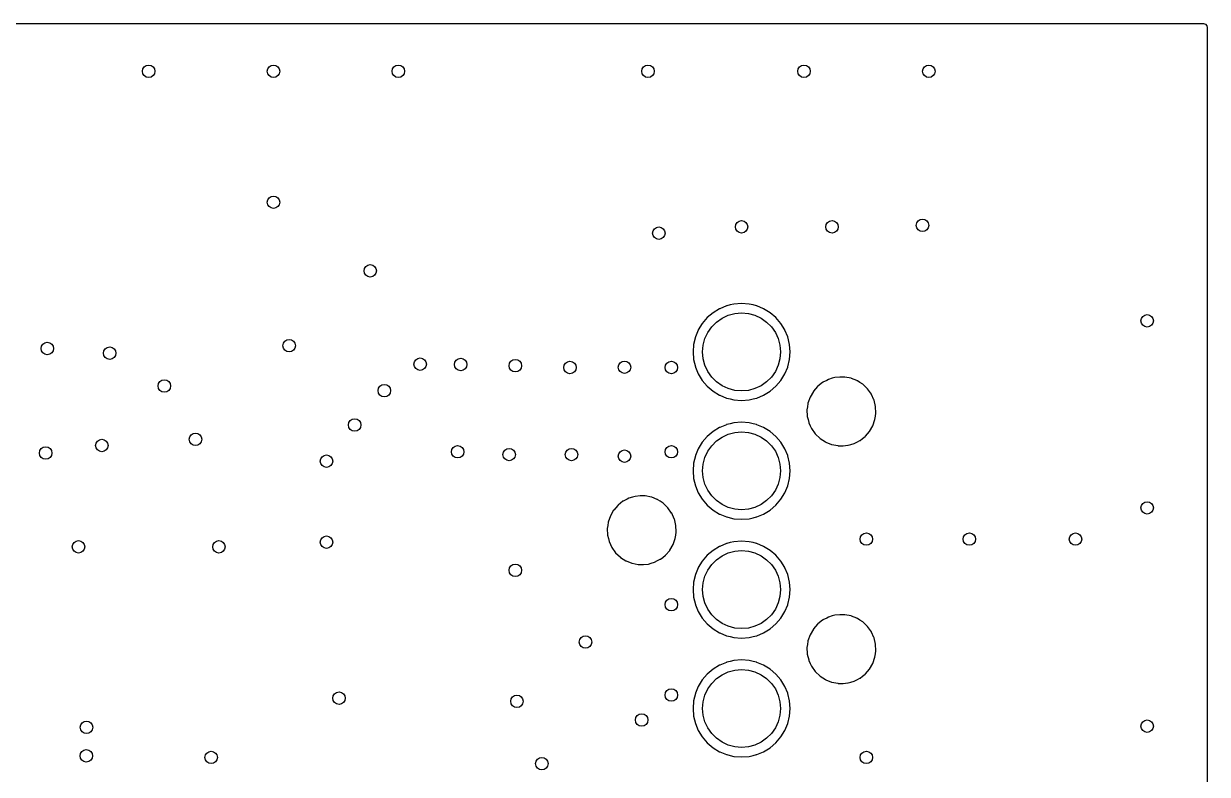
# Model space of a CAD drawing. Extents: x 3.82 to 6.18, y -5.18 to -3.22.
# Drawn here: x 4.685 to 6.178, y -4.169 to -3.222 of the extents above; entities that cross this region are included whole.
import ezdxf

# ---------------------------------------------------------------- set-up
doc = ezdxf.new("R2010")
doc.units = 0
doc.header["$MEASUREMENT"] = 0
doc.layers.add('BLACK', color=7, linetype='CONTINUOUS')

msp = doc.modelspace()

# ---------------------------------------------------------------- linework, layer by layer
at = {"layer": 'BLACK', "linetype": 'CONTINUOUS'}
for p, q in [((3.82677, -3.22181), (6.17323, -3.22181)), ((6.17323, -3.22181), (6.17591, -3.2226)), ((6.17591, -3.2226), (6.17774, -3.22471)), ((6.17774, -3.22471), (6.17819, -3.22677)), ((6.17819, -3.22677), (6.17819, -5.17323)), ((5.56275, -3.58166), (5.55456, -3.58668)), ((5.56293, -3.58159), (5.56275, -3.58166)), ((5.57145, -3.57806), (5.56293, -3.58159)), ((5.56293, -3.58159), (5.56293, -3.58159)), ((5.57163, -3.57799), (5.57145, -3.57806)), ((5.57145, -3.57806), (5.57145, -3.57806)), ((5.57182, -3.57794), (5.57163, -3.57799)), ((5.57609, -3.57691), (5.57182, -3.57794)), ((5.57182, -3.57794), (5.57182, -3.57794)), ((5.58097, -3.57574), (5.57609, -3.57691)), ((5.59055, -3.57499), (5.58097, -3.57574)), ((5.60013, -3.57574), (5.59055, -3.57499)), ((5.60501, -3.57691), (5.60013, -3.57574)), ((5.60928, -3.57794), (5.60501, -3.57691)), ((5.60947, -3.57799), (5.60928, -3.57794)), ((5.60928, -3.57794), (5.60928, -3.57794)), ((5.60965, -3.57806), (5.60947, -3.57799)), ((5.61817, -3.58159), (5.60965, -3.57806)), ((5.60965, -3.57806), (5.60965, -3.57806)), ((5.61835, -3.58166), (5.61817, -3.58159)), ((5.61817, -3.58159), (5.61817, -3.58159)), ((5.62654, -3.58668), (5.61835, -3.58166)), ((5.54725, -3.59292), (5.54101, -3.60023)), ((5.55456, -3.58668), (5.54725, -3.59292)), ((5.55285, -3.60459), (5.55892, -3.59852)), ((5.55892, -3.59852), (5.56594, -3.5936)), ((5.56594, -3.5936), (5.57372, -3.58998)), ((5.57372, -3.58998), (5.58201, -3.58776)), ((5.58201, -3.58776), (5.59055, -3.58701)), ((5.59055, -3.58701), (5.5991, -3.58776)), ((5.5991, -3.58776), (5.60738, -3.58998)), ((5.60738, -3.58998), (5.61516, -3.5936)), ((5.61516, -3.5936), (5.62218, -3.59852)), ((5.62218, -3.59852), (5.62825, -3.60459)), ((5.63385, -3.59292), (5.62654, -3.58668)), ((5.64009, -3.60023), (5.63385, -3.59292)), ((5.53592, -3.6086), (5.53239, -3.61712)), ((5.53599, -3.60842), (5.53592, -3.6086)), ((5.53592, -3.6086), (5.53592, -3.6086)), ((5.54101, -3.60023), (5.53599, -3.60842)), ((5.54431, -3.61939), (5.54793, -3.61161)), ((5.54793, -3.61161), (5.55285, -3.60459)), ((5.62825, -3.60459), (5.63317, -3.61161)), ((5.63317, -3.61161), (5.6368, -3.61939)), ((5.64511, -3.60842), (5.64009, -3.60023)), ((5.64518, -3.6086), (5.64511, -3.60842)), ((5.64871, -3.61712), (5.64518, -3.6086)), ((5.64518, -3.6086), (5.64518, -3.6086)), ((5.53007, -3.62664), (5.52932, -3.63622)), ((5.53232, -3.6173), (5.53007, -3.62664)), ((5.53239, -3.61712), (5.53232, -3.6173)), ((5.53239, -3.61712), (5.53239, -3.61712)), ((5.54134, -3.63622), (5.54209, -3.62767)), ((5.54209, -3.62767), (5.54431, -3.61939)), ((5.6368, -3.61939), (5.63902, -3.62767)), ((5.63902, -3.62767), (5.63976, -3.63622)), ((5.64879, -3.6173), (5.64871, -3.61712)), ((5.64871, -3.61712), (5.64871, -3.61712)), ((5.65103, -3.62664), (5.64879, -3.6173)), ((5.65178, -3.63622), (5.65103, -3.62664)), ((5.52932, -3.63622), (5.53007, -3.6458)), ((5.54209, -3.64477), (5.54134, -3.63622)), ((5.63976, -3.63622), (5.63902, -3.64477)), ((5.65103, -3.6458), (5.65178, -3.63622)), ((5.53007, -3.6458), (5.53232, -3.65514)), ((5.53232, -3.65514), (5.53239, -3.65532)), ((5.53239, -3.65532), (5.53239, -3.65532)), ((5.53239, -3.65532), (5.53592, -3.66384)), ((5.54431, -3.65305), (5.54209, -3.64477)), ((5.54793, -3.66083), (5.54431, -3.65305)), ((5.6368, -3.65305), (5.63317, -3.66083)), ((5.63902, -3.64477), (5.6368, -3.65305)), ((5.64518, -3.66384), (5.64871, -3.65532)), ((5.64871, -3.65532), (5.64879, -3.65514)), ((5.64871, -3.65532), (5.64871, -3.65532)), ((5.64879, -3.65514), (5.65103, -3.6458)), ((5.53592, -3.66384), (5.53599, -3.66402)), ((5.53599, -3.66402), (5.54101, -3.67221)), ((5.54101, -3.67221), (5.54725, -3.67952)), ((5.55285, -3.66785), (5.54793, -3.66083)), ((5.55892, -3.67392), (5.55285, -3.66785)), ((5.62825, -3.66785), (5.62218, -3.67392)), ((5.63317, -3.66083), (5.62825, -3.66785)), ((5.63385, -3.67952), (5.64009, -3.67221)), ((5.64009, -3.67221), (5.64511, -3.66402)), ((5.64511, -3.66402), (5.64518, -3.66384)), ((5.69797, -3.67205), (5.69323, -3.67449)), ((5.70037, -3.67081), (5.69797, -3.67205)), ((5.70503, -3.66944), (5.70037, -3.67081)), ((5.70808, -3.66855), (5.70503, -3.66944)), ((5.70831, -3.66848), (5.70808, -3.66855)), ((5.70808, -3.66855), (5.70808, -3.66855)), ((5.71447, -3.66789), (5.70831, -3.66848)), ((5.72057, -3.66789), (5.71447, -3.66789)), ((5.72078, -3.6679), (5.72057, -3.66789)), ((5.72096, -3.66794), (5.72078, -3.6679)), ((5.72867, -3.66944), (5.72096, -3.66794)), ((5.72096, -3.66794), (5.72096, -3.66794)), ((5.7289, -3.66949), (5.72867, -3.66944)), ((5.72867, -3.66944), (5.72867, -3.66944)), ((5.72912, -3.66958), (5.7289, -3.66949)), ((5.73602, -3.67236), (5.72912, -3.66958)), ((5.72912, -3.66958), (5.72912, -3.66958)), ((5.73657, -3.67258), (5.73602, -3.67236)), ((5.73676, -3.67271), (5.73657, -3.67258)), ((5.73969, -3.67459), (5.73676, -3.67271)), ((5.73676, -3.67271), (5.73676, -3.67271)), ((5.54725, -3.67952), (5.55456, -3.68576)), ((5.55456, -3.68576), (5.56275, -3.69078)), ((5.56594, -3.67884), (5.55892, -3.67392)), ((5.57372, -3.68247), (5.56594, -3.67884)), ((5.58201, -3.68469), (5.57372, -3.68247)), ((5.59055, -3.68543), (5.58201, -3.68469)), ((5.5991, -3.68469), (5.59055, -3.68543)), ((5.60738, -3.68247), (5.5991, -3.68469)), ((5.61516, -3.67884), (5.60738, -3.68247)), ((5.62218, -3.67392), (5.61516, -3.67884)), ((5.61835, -3.69078), (5.62654, -3.68576)), ((5.62654, -3.68576), (5.63385, -3.67952)), ((5.6811, -3.68595), (5.67696, -3.6931)), ((5.68126, -3.68577), (5.6811, -3.68595)), ((5.68637, -3.67988), (5.68126, -3.68577)), ((5.68126, -3.68577), (5.68126, -3.68577)), ((5.68652, -3.6797), (5.68637, -3.67988)), ((5.68637, -3.67988), (5.68637, -3.67988)), ((5.68671, -3.67956), (5.68652, -3.6797)), ((5.69284, -3.67474), (5.68671, -3.67956)), ((5.68671, -3.67956), (5.68671, -3.67956)), ((5.69302, -3.67459), (5.69284, -3.67474)), ((5.69323, -3.67449), (5.69302, -3.67459)), ((5.69323, -3.67449), (5.69323, -3.67449)), ((5.74351, -3.67706), (5.73969, -3.67459)), ((5.74948, -3.68278), (5.74351, -3.67706)), ((5.75427, -3.68952), (5.74948, -3.68278)), ((5.56275, -3.69078), (5.56293, -3.69085)), ((5.56293, -3.69085), (5.56293, -3.69085)), ((5.56293, -3.69085), (5.57145, -3.69438)), ((5.57145, -3.69438), (5.57145, -3.69438)), ((5.57145, -3.69438), (5.57163, -3.69446)), ((5.57163, -3.69446), (5.57182, -3.6945)), ((5.57182, -3.6945), (5.57182, -3.6945)), ((5.57182, -3.6945), (5.57609, -3.69553)), ((5.57609, -3.69553), (5.58097, -3.6967)), ((5.58097, -3.6967), (5.59055, -3.69745)), ((5.59055, -3.69745), (5.60013, -3.6967)), ((5.60013, -3.6967), (5.60501, -3.69553)), ((5.60501, -3.69553), (5.60928, -3.6945)), ((5.60928, -3.6945), (5.60947, -3.69446)), ((5.60928, -3.6945), (5.60928, -3.6945)), ((5.60947, -3.69446), (5.60965, -3.69438)), ((5.60965, -3.69438), (5.61817, -3.69085)), ((5.60965, -3.69438), (5.60965, -3.69438)), ((5.61817, -3.69085), (5.61835, -3.69078)), ((5.61817, -3.69085), (5.61817, -3.69085)), ((5.67422, -3.70115), (5.67361, -3.70532)), ((5.67425, -3.70091), (5.67422, -3.70115)), ((5.67422, -3.70115), (5.67422, -3.70115)), ((5.67696, -3.6931), (5.67425, -3.70091)), ((5.75436, -3.68974), (5.75427, -3.68952)), ((5.75754, -3.69671), (5.75436, -3.68974)), ((5.75769, -3.69705), (5.75754, -3.69671)), ((5.75963, -3.70509), (5.75769, -3.69705)), ((5.67361, -3.70532), (5.67306, -3.70909)), ((5.67306, -3.70909), (5.67345, -3.71735)), ((5.67345, -3.71735), (5.6735, -3.71758)), ((5.6735, -3.71758), (5.6735, -3.71758)), ((5.6735, -3.71758), (5.67445, -3.72153)), ((5.75882, -3.72153), (5.75943, -3.71735)), ((5.75943, -3.71735), (5.75997, -3.71358)), ((5.76001, -3.71335), (5.75963, -3.70509)), ((5.75997, -3.71358), (5.76001, -3.71335)), ((5.75997, -3.71358), (5.75997, -3.71358)), ((5.56275, -3.73166), (5.55456, -3.73668)), ((5.56293, -3.73159), (5.56275, -3.73166)), ((5.57145, -3.72806), (5.56293, -3.73159)), ((5.56293, -3.73159), (5.56293, -3.73159)), ((5.57163, -3.72799), (5.57145, -3.72806)), ((5.57145, -3.72806), (5.57145, -3.72806)), ((5.57182, -3.72794), (5.57163, -3.72799)), ((5.57609, -3.72691), (5.57182, -3.72794)), ((5.57182, -3.72794), (5.57182, -3.72794)), ((5.58097, -3.72574), (5.57609, -3.72691)), ((5.59055, -3.72499), (5.58097, -3.72574)), ((5.60013, -3.72574), (5.59055, -3.72499)), ((5.60501, -3.72691), (5.60013, -3.72574)), ((5.60928, -3.72794), (5.60501, -3.72691)), ((5.60947, -3.72799), (5.60928, -3.72794)), ((5.60928, -3.72794), (5.60928, -3.72794)), ((5.60965, -3.72806), (5.60947, -3.72799)), ((5.61817, -3.73159), (5.60965, -3.72806)), ((5.60965, -3.72806), (5.60965, -3.72806)), ((5.61835, -3.73166), (5.61817, -3.73159)), ((5.61817, -3.73159), (5.61817, -3.73159)), ((5.62654, -3.73668), (5.61835, -3.73166)), ((5.67445, -3.72153), (5.67538, -3.72539)), ((5.67538, -3.72539), (5.67548, -3.72561)), ((5.67548, -3.72561), (5.67548, -3.72561)), ((5.67548, -3.72561), (5.67718, -3.72934)), ((5.67718, -3.72934), (5.6788, -3.73292)), ((5.6788, -3.73292), (5.68359, -3.73966)), ((5.75197, -3.73649), (5.75611, -3.72934)), ((5.75611, -3.72934), (5.75882, -3.72153)), ((5.54725, -3.74292), (5.54101, -3.75023)), ((5.55456, -3.73668), (5.54725, -3.74292)), ((5.55892, -3.74852), (5.56594, -3.7436)), ((5.56594, -3.7436), (5.57372, -3.73998)), ((5.57372, -3.73998), (5.58201, -3.73776)), ((5.58201, -3.73776), (5.59055, -3.73701)), ((5.59055, -3.73701), (5.5991, -3.73776)), ((5.5991, -3.73776), (5.60738, -3.73998)), ((5.60738, -3.73998), (5.61516, -3.7436)), ((5.61516, -3.7436), (5.62218, -3.74852)), ((5.63385, -3.74292), (5.62654, -3.73668)), ((5.64009, -3.75023), (5.63385, -3.74292)), ((5.68359, -3.73966), (5.68956, -3.74538)), ((5.68956, -3.74538), (5.68976, -3.7455)), ((5.68976, -3.7455), (5.69631, -3.74973)), ((5.73665, -3.7496), (5.73984, -3.74795)), ((5.73984, -3.74795), (5.74005, -3.74785)), ((5.73984, -3.74795), (5.73984, -3.74795)), ((5.74005, -3.74785), (5.74303, -3.7455)), ((5.74303, -3.7455), (5.74636, -3.74289)), ((5.74636, -3.74288), (5.74655, -3.74274)), ((5.74636, -3.74289), (5.74636, -3.74288)), ((5.74655, -3.74274), (5.74671, -3.74256)), ((5.74671, -3.74256), (5.75181, -3.73667)), ((5.75181, -3.73667), (5.75197, -3.73649)), ((5.75181, -3.73667), (5.75181, -3.73667)), ((5.53592, -3.7586), (5.53239, -3.76712)), ((5.53599, -3.75842), (5.53592, -3.7586)), ((5.53592, -3.7586), (5.53592, -3.7586)), ((5.54101, -3.75023), (5.53599, -3.75842)), ((5.54431, -3.76939), (5.54793, -3.76161)), ((5.54793, -3.76161), (5.55285, -3.75459)), ((5.55285, -3.75459), (5.55892, -3.74852)), ((5.62218, -3.74852), (5.62825, -3.75459)), ((5.62825, -3.75459), (5.63317, -3.76161)), ((5.63317, -3.76161), (5.6368, -3.76939)), ((5.64511, -3.75842), (5.64009, -3.75023)), ((5.64518, -3.7586), (5.64511, -3.75842)), ((5.64871, -3.76712), (5.64518, -3.7586)), ((5.64518, -3.7586), (5.64518, -3.7586)), ((5.69631, -3.74973), (5.69631, -3.74973)), ((5.69631, -3.74973), (5.69651, -3.74986)), ((5.69651, -3.74986), (5.69672, -3.74995)), ((5.69672, -3.74995), (5.70395, -3.75286)), ((5.70395, -3.75286), (5.70396, -3.75286)), ((5.70396, -3.75286), (5.70417, -3.75295)), ((5.70417, -3.75295), (5.70441, -3.753)), ((5.70441, -3.753), (5.70441, -3.753)), ((5.70441, -3.753), (5.71211, -3.7545)), ((5.71211, -3.7545), (5.71211, -3.7545)), ((5.71211, -3.7545), (5.71229, -3.75454)), ((5.71229, -3.75454), (5.71251, -3.75455)), ((5.71251, -3.75455), (5.7186, -3.75455)), ((5.7186, -3.75455), (5.72477, -3.75396)), ((5.72477, -3.75396), (5.72499, -3.75389)), ((5.72499, -3.75389), (5.7285, -3.75286)), ((5.72499, -3.75389), (5.72499, -3.75389)), ((5.7285, -3.75286), (5.7327, -3.75163)), ((5.7327, -3.75163), (5.73665, -3.7496)), ((5.53007, -3.77664), (5.52932, -3.78622)), ((5.53232, -3.7673), (5.53007, -3.77664)), ((5.53239, -3.76712), (5.53232, -3.7673)), ((5.53239, -3.76712), (5.53239, -3.76712)), ((5.54134, -3.78622), (5.54209, -3.77767)), ((5.54209, -3.77767), (5.54431, -3.76939)), ((5.6368, -3.76939), (5.63902, -3.77767)), ((5.63902, -3.77767), (5.63976, -3.78622)), ((5.64879, -3.7673), (5.64871, -3.76712)), ((5.64871, -3.76712), (5.64871, -3.76712)), ((5.65103, -3.77664), (5.64879, -3.7673)), ((5.65178, -3.78622), (5.65103, -3.77664)), ((5.52932, -3.78622), (5.53007, -3.7958)), ((5.54209, -3.79477), (5.54134, -3.78622)), ((5.63976, -3.78622), (5.63902, -3.79477)), ((5.65103, -3.7958), (5.65178, -3.78622)), ((5.53007, -3.7958), (5.53232, -3.80514)), ((5.53232, -3.80514), (5.53239, -3.80532)), ((5.53239, -3.80532), (5.53239, -3.80532)), ((5.53239, -3.80532), (5.53592, -3.81384)), ((5.54431, -3.80305), (5.54209, -3.79477)), ((5.54793, -3.81083), (5.54431, -3.80305)), ((5.6368, -3.80305), (5.63317, -3.81083)), ((5.63902, -3.79477), (5.6368, -3.80305)), ((5.64518, -3.81384), (5.64871, -3.80532)), ((5.64871, -3.80532), (5.64879, -3.80514)), ((5.64871, -3.80532), (5.64871, -3.80532)), ((5.64879, -3.80514), (5.65103, -3.7958)), ((5.446, -3.82205), (5.44126, -3.82449)), ((5.4484, -3.82081), (5.446, -3.82205)), ((5.45306, -3.81944), (5.4484, -3.82081)), ((5.45611, -3.81855), (5.45306, -3.81944)), ((5.45634, -3.81848), (5.45611, -3.81855)), ((5.45611, -3.81855), (5.45611, -3.81855)), ((5.4625, -3.81789), (5.45634, -3.81848)), ((5.4686, -3.81789), (5.4625, -3.81789)), ((5.46881, -3.8179), (5.4686, -3.81789)), ((5.46899, -3.81794), (5.46881, -3.8179)), ((5.4767, -3.81944), (5.46899, -3.81794)), ((5.46899, -3.81794), (5.46899, -3.81794)), ((5.47693, -3.81949), (5.4767, -3.81944)), ((5.4767, -3.81944), (5.4767, -3.81944)), ((5.47715, -3.81958), (5.47693, -3.81949)), ((5.48405, -3.82236), (5.47715, -3.81958)), ((5.47715, -3.81958), (5.47715, -3.81958)), ((5.4846, -3.82258), (5.48405, -3.82236)), ((5.48479, -3.82271), (5.4846, -3.82258)), ((5.48772, -3.82459), (5.48479, -3.82271)), ((5.48479, -3.82271), (5.48479, -3.82271)), ((5.53592, -3.81384), (5.53599, -3.81402)), ((5.53599, -3.81402), (5.54101, -3.82221)), ((5.54101, -3.82221), (5.54725, -3.82952)), ((5.55285, -3.81785), (5.54793, -3.81083)), ((5.55892, -3.82392), (5.55285, -3.81785)), ((5.62825, -3.81785), (5.62218, -3.82392)), ((5.63317, -3.81083), (5.62825, -3.81785)), ((5.63385, -3.82952), (5.64009, -3.82221)), ((5.64009, -3.82221), (5.64511, -3.81402)), ((5.64511, -3.81402), (5.64518, -3.81384)), ((5.42913, -3.83595), (5.42499, -3.8431)), ((5.42929, -3.83577), (5.42913, -3.83595)), ((5.4344, -3.82988), (5.42929, -3.83577)), ((5.42929, -3.83577), (5.42929, -3.83577)), ((5.43455, -3.8297), (5.4344, -3.82988)), ((5.4344, -3.82988), (5.4344, -3.82988)), ((5.43474, -3.82956), (5.43455, -3.8297)), ((5.44087, -3.82474), (5.43474, -3.82956)), ((5.43474, -3.82956), (5.43474, -3.82956)), ((5.44105, -3.82459), (5.44087, -3.82474)), ((5.44126, -3.82449), (5.44105, -3.82459)), ((5.44126, -3.82449), (5.44126, -3.82449)), ((5.49154, -3.82706), (5.48772, -3.82459)), ((5.49751, -3.83278), (5.49154, -3.82706)), ((5.5023, -3.83952), (5.49751, -3.83278)), ((5.54725, -3.82952), (5.55456, -3.83576)), ((5.55456, -3.83576), (5.56275, -3.84078)), ((5.56594, -3.82884), (5.55892, -3.82392)), ((5.57372, -3.83247), (5.56594, -3.82884)), ((5.58201, -3.83469), (5.57372, -3.83247)), ((5.59055, -3.83543), (5.58201, -3.83469)), ((5.5991, -3.83469), (5.59055, -3.83543)), ((5.60738, -3.83247), (5.5991, -3.83469)), ((5.61516, -3.82884), (5.60738, -3.83247)), ((5.62218, -3.82392), (5.61516, -3.82884)), ((5.61835, -3.84078), (5.62654, -3.83576)), ((5.62654, -3.83576), (5.63385, -3.82952)), ((5.42225, -3.85115), (5.42164, -3.85532)), ((5.42228, -3.85091), (5.42225, -3.85115)), ((5.42225, -3.85115), (5.42225, -3.85115)), ((5.42499, -3.8431), (5.42228, -3.85091)), ((5.5024, -3.83974), (5.5023, -3.83952)), ((5.50557, -3.84671), (5.5024, -3.83974)), ((5.50572, -3.84705), (5.50557, -3.84671)), ((5.50766, -3.85509), (5.50572, -3.84705)), ((5.56275, -3.84078), (5.56293, -3.84085)), ((5.56293, -3.84085), (5.56293, -3.84085)), ((5.56293, -3.84085), (5.57145, -3.84438)), ((5.57145, -3.84438), (5.57145, -3.84438)), ((5.57145, -3.84438), (5.57163, -3.84446)), ((5.57163, -3.84446), (5.57182, -3.8445)), ((5.57182, -3.8445), (5.57182, -3.8445)), ((5.57182, -3.8445), (5.57609, -3.84553)), ((5.57609, -3.84553), (5.58097, -3.8467)), ((5.58097, -3.8467), (5.59055, -3.84745)), ((5.59055, -3.84745), (5.60013, -3.8467)), ((5.60013, -3.8467), (5.60501, -3.84553)), ((5.60501, -3.84553), (5.60928, -3.8445)), ((5.60928, -3.8445), (5.60947, -3.84446)), ((5.60928, -3.8445), (5.60928, -3.8445)), ((5.60947, -3.84446), (5.60965, -3.84438)), ((5.60965, -3.84438), (5.61817, -3.84085)), ((5.60965, -3.84438), (5.60965, -3.84438)), ((5.61817, -3.84085), (5.61835, -3.84078)), ((5.61817, -3.84085), (5.61817, -3.84085)), ((5.42164, -3.85532), (5.4211, -3.85909)), ((5.4211, -3.85909), (5.42148, -3.86735)), ((5.42148, -3.86735), (5.42153, -3.86758)), ((5.42153, -3.86758), (5.42153, -3.86758)), ((5.42153, -3.86758), (5.42248, -3.87153)), ((5.50685, -3.87153), (5.50746, -3.86735)), ((5.50746, -3.86735), (5.508, -3.86358)), ((5.50804, -3.86335), (5.50766, -3.85509)), ((5.508, -3.86358), (5.50804, -3.86335)), ((5.508, -3.86358), (5.508, -3.86358)), ((5.42248, -3.87153), (5.42341, -3.87539)), ((5.42341, -3.87539), (5.42351, -3.87561)), ((5.42351, -3.87561), (5.42351, -3.87561)), ((5.42351, -3.87561), (5.42521, -3.87934)), ((5.42521, -3.87934), (5.42684, -3.88292)), ((5.5, -3.88649), (5.50414, -3.87934)), ((5.50414, -3.87934), (5.50685, -3.87153)), ((5.56275, -3.88166), (5.55456, -3.88668)), ((5.56293, -3.88159), (5.56275, -3.88166)), ((5.57145, -3.87806), (5.56293, -3.88159)), ((5.56293, -3.88159), (5.56293, -3.88159)), ((5.57163, -3.87799), (5.57145, -3.87806)), ((5.57145, -3.87806), (5.57145, -3.87806)), ((5.57182, -3.87794), (5.57163, -3.87799)), ((5.57609, -3.87691), (5.57182, -3.87794)), ((5.57182, -3.87794), (5.57182, -3.87794)), ((5.58097, -3.87574), (5.57609, -3.87691)), ((5.59055, -3.87499), (5.58097, -3.87574)), ((5.60013, -3.87574), (5.59055, -3.87499)), ((5.60501, -3.87691), (5.60013, -3.87574)), ((5.60928, -3.87794), (5.60501, -3.87691)), ((5.60947, -3.87799), (5.60928, -3.87794)), ((5.60928, -3.87794), (5.60928, -3.87794)), ((5.60965, -3.87806), (5.60947, -3.87799)), ((5.61817, -3.88159), (5.60965, -3.87806)), ((5.60965, -3.87806), (5.60965, -3.87806)), ((5.61835, -3.88166), (5.61817, -3.88159)), ((5.61817, -3.88159), (5.61817, -3.88159)), ((5.62654, -3.88668), (5.61835, -3.88166)), ((5.42684, -3.88292), (5.43162, -3.88966)), ((5.43162, -3.88966), (5.43759, -3.89538)), ((5.43759, -3.89538), (5.43779, -3.8955)), ((5.43779, -3.8955), (5.44434, -3.89973)), ((5.48808, -3.89785), (5.49106, -3.8955)), ((5.49106, -3.8955), (5.4944, -3.89289)), ((5.4944, -3.89288), (5.49458, -3.89274)), ((5.4944, -3.89289), (5.4944, -3.89288)), ((5.49458, -3.89274), (5.49474, -3.89256)), ((5.49474, -3.89256), (5.49985, -3.88667)), ((5.49985, -3.88667), (5.5, -3.88649)), ((5.49985, -3.88667), (5.49985, -3.88667)), ((5.54725, -3.89292), (5.54101, -3.90023)), ((5.55456, -3.88668), (5.54725, -3.89292)), ((5.55892, -3.89852), (5.56594, -3.8936)), ((5.56594, -3.8936), (5.57372, -3.88998)), ((5.57372, -3.88998), (5.58201, -3.88776)), ((5.58201, -3.88776), (5.59055, -3.88701)), ((5.59055, -3.88701), (5.5991, -3.88776)), ((5.5991, -3.88776), (5.60738, -3.88998)), ((5.60738, -3.88998), (5.61516, -3.8936)), ((5.61516, -3.8936), (5.62218, -3.89852)), ((5.63385, -3.89292), (5.62654, -3.88668)), ((5.64009, -3.90023), (5.63385, -3.89292)), ((5.44434, -3.89973), (5.44434, -3.89973)), ((5.44434, -3.89973), (5.44454, -3.89986)), ((5.44454, -3.89986), (5.44476, -3.89995)), ((5.44476, -3.89995), (5.45199, -3.90286)), ((5.45199, -3.90286), (5.45199, -3.90286)), ((5.45199, -3.90286), (5.45221, -3.90295)), ((5.45221, -3.90295), (5.45244, -3.903)), ((5.45244, -3.903), (5.45244, -3.903)), ((5.45244, -3.903), (5.46014, -3.9045)), ((5.46014, -3.9045), (5.46014, -3.9045)), ((5.46014, -3.9045), (5.46032, -3.90454)), ((5.46032, -3.90454), (5.46054, -3.90455)), ((5.46054, -3.90455), (5.46663, -3.90455)), ((5.46663, -3.90455), (5.4728, -3.90396)), ((5.4728, -3.90396), (5.47302, -3.90389)), ((5.47302, -3.90389), (5.47653, -3.90286)), ((5.47302, -3.90389), (5.47302, -3.90389)), ((5.47653, -3.90286), (5.48073, -3.90163)), ((5.48073, -3.90163), (5.48468, -3.8996)), ((5.48468, -3.8996), (5.48787, -3.89795)), ((5.48787, -3.89795), (5.48808, -3.89785)), ((5.48787, -3.89795), (5.48787, -3.89795)), ((5.53592, -3.9086), (5.53239, -3.91712)), ((5.53599, -3.90842), (5.53592, -3.9086)), ((5.53592, -3.9086), (5.53592, -3.9086)), ((5.54101, -3.90023), (5.53599, -3.90842)), ((5.54431, -3.91939), (5.54793, -3.91161)), ((5.54793, -3.91161), (5.55285, -3.90459)), ((5.55285, -3.90459), (5.55892, -3.89852)), ((5.62218, -3.89852), (5.62825, -3.90459)), ((5.62825, -3.90459), (5.63317, -3.91161)), ((5.63317, -3.91161), (5.6368, -3.91939)), ((5.64511, -3.90842), (5.64009, -3.90023)), ((5.64518, -3.9086), (5.64511, -3.90842)), ((5.64871, -3.91712), (5.64518, -3.9086)), ((5.64518, -3.9086), (5.64518, -3.9086)), ((5.53007, -3.92664), (5.52932, -3.93622)), ((5.53232, -3.9173), (5.53007, -3.92664)), ((5.53239, -3.91712), (5.53232, -3.9173)), ((5.53239, -3.91712), (5.53239, -3.91712)), ((5.54134, -3.93622), (5.54209, -3.92767)), ((5.54209, -3.92767), (5.54431, -3.91939)), ((5.6368, -3.91939), (5.63902, -3.92767)), ((5.63902, -3.92767), (5.63976, -3.93622)), ((5.64879, -3.9173), (5.64871, -3.91712)), ((5.64871, -3.91712), (5.64871, -3.91712)), ((5.65103, -3.92664), (5.64879, -3.9173)), ((5.65178, -3.93622), (5.65103, -3.92664)), ((5.52932, -3.93622), (5.53007, -3.9458)), ((5.54209, -3.94477), (5.54134, -3.93622)), ((5.63976, -3.93622), (5.63902, -3.94477)), ((5.65103, -3.9458), (5.65178, -3.93622)), ((5.53007, -3.9458), (5.53232, -3.95514)), ((5.53232, -3.95514), (5.53239, -3.95532)), ((5.53239, -3.95532), (5.53239, -3.95532)), ((5.53239, -3.95532), (5.53592, -3.96384)), ((5.54431, -3.95305), (5.54209, -3.94477)), ((5.54793, -3.96083), (5.54431, -3.95305)), ((5.6368, -3.95305), (5.63317, -3.96083)), ((5.63902, -3.94477), (5.6368, -3.95305)), ((5.64518, -3.96384), (5.64871, -3.95532)), ((5.64871, -3.95532), (5.64879, -3.95514)), ((5.64871, -3.95532), (5.64871, -3.95532)), ((5.64879, -3.95514), (5.65103, -3.9458)), ((5.53592, -3.96384), (5.53599, -3.96402)), ((5.53599, -3.96402), (5.54101, -3.97221)), ((5.54101, -3.97221), (5.54725, -3.97952)), ((5.55285, -3.96785), (5.54793, -3.96083)), ((5.55892, -3.97392), (5.55285, -3.96785)), ((5.62825, -3.96785), (5.62218, -3.97392)), ((5.63317, -3.96083), (5.62825, -3.96785)), ((5.63385, -3.97952), (5.64009, -3.97221)), ((5.64009, -3.97221), (5.64511, -3.96402)), ((5.64511, -3.96402), (5.64518, -3.96384)), ((5.69797, -3.97205), (5.69323, -3.97449)), ((5.70037, -3.97081), (5.69797, -3.97205)), ((5.70503, -3.96944), (5.70037, -3.97081)), ((5.70808, -3.96855), (5.70503, -3.96944)), ((5.70831, -3.96848), (5.70808, -3.96855)), ((5.70808, -3.96855), (5.70808, -3.96855)), ((5.71447, -3.96789), (5.70831, -3.96848)), ((5.72057, -3.96789), (5.71447, -3.96789)), ((5.72078, -3.9679), (5.72057, -3.96789)), ((5.72096, -3.96794), (5.72078, -3.9679)), ((5.72867, -3.96944), (5.72096, -3.96794)), ((5.72096, -3.96794), (5.72096, -3.96794)), ((5.7289, -3.96949), (5.72867, -3.96944)), ((5.72867, -3.96944), (5.72867, -3.96944)), ((5.72912, -3.96958), (5.7289, -3.96949)), ((5.73602, -3.97236), (5.72912, -3.96958)), ((5.72912, -3.96958), (5.72912, -3.96958)), ((5.73657, -3.97258), (5.73602, -3.97236)), ((5.54725, -3.97952), (5.55456, -3.98576)), ((5.55456, -3.98576), (5.56275, -3.99078)), ((5.56594, -3.97884), (5.55892, -3.97392)), ((5.57372, -3.98247), (5.56594, -3.97884)), ((5.58201, -3.98469), (5.57372, -3.98247)), ((5.59055, -3.98543), (5.58201, -3.98469)), ((5.5991, -3.98469), (5.59055, -3.98543)), ((5.60738, -3.98247), (5.5991, -3.98469)), ((5.61516, -3.97884), (5.60738, -3.98247)), ((5.62218, -3.97392), (5.61516, -3.97884)), ((5.61835, -3.99078), (5.62654, -3.98576)), ((5.62654, -3.98576), (5.63385, -3.97952)), ((5.6811, -3.98595), (5.67696, -3.9931)), ((5.68126, -3.98577), (5.6811, -3.98595)), ((5.68637, -3.97988), (5.68126, -3.98577)), ((5.68126, -3.98577), (5.68126, -3.98577)), ((5.68652, -3.9797), (5.68637, -3.97988)), ((5.68637, -3.97988), (5.68637, -3.97988)), ((5.68671, -3.97956), (5.68652, -3.9797)), ((5.69284, -3.97474), (5.68671, -3.97956)), ((5.68671, -3.97956), (5.68671, -3.97956)), ((5.69302, -3.97459), (5.69284, -3.97474)), ((5.69323, -3.97449), (5.69302, -3.97459)), ((5.69323, -3.97449), (5.69323, -3.97449)), ((5.73676, -3.97271), (5.73657, -3.97258)), ((5.73969, -3.97459), (5.73676, -3.97271)), ((5.73676, -3.97271), (5.73676, -3.97271)), ((5.74351, -3.97706), (5.73969, -3.97459)), ((5.74948, -3.98278), (5.74351, -3.97706)), ((5.75427, -3.98952), (5.74948, -3.98278)), ((5.56275, -3.99078), (5.56293, -3.99085)), ((5.56293, -3.99085), (5.56293, -3.99085)), ((5.56293, -3.99085), (5.57145, -3.99438)), ((5.57145, -3.99438), (5.57145, -3.99438)), ((5.57145, -3.99438), (5.57163, -3.99446)), ((5.57163, -3.99446), (5.57182, -3.9945)), ((5.57182, -3.9945), (5.57182, -3.9945)), ((5.57182, -3.9945), (5.57609, -3.99553)), ((5.57609, -3.99553), (5.58097, -3.9967)), ((5.58097, -3.9967), (5.59055, -3.99745)), ((5.59055, -3.99745), (5.60013, -3.9967)), ((5.60013, -3.9967), (5.60501, -3.99553)), ((5.60501, -3.99553), (5.60928, -3.9945)), ((5.60928, -3.9945), (5.60947, -3.99446)), ((5.60928, -3.9945), (5.60928, -3.9945)), ((5.60947, -3.99446), (5.60965, -3.99438)), ((5.60965, -3.99438), (5.61817, -3.99085)), ((5.60965, -3.99438), (5.60965, -3.99438)), ((5.61817, -3.99085), (5.61835, -3.99078)), ((5.61817, -3.99085), (5.61817, -3.99085)), ((5.67422, -4.00115), (5.67361, -4.00532)), ((5.67425, -4.00091), (5.67422, -4.00115)), ((5.67422, -4.00115), (5.67422, -4.00115)), ((5.67696, -3.9931), (5.67425, -4.00091)), ((5.75436, -3.98974), (5.75427, -3.98952)), ((5.75754, -3.99671), (5.75436, -3.98974)), ((5.75769, -3.99705), (5.75754, -3.99671)), ((5.75963, -4.00509), (5.75769, -3.99705)), ((5.67361, -4.00532), (5.67306, -4.00909)), ((5.67306, -4.00909), (5.67345, -4.01735)), ((5.75943, -4.01735), (5.75997, -4.01358)), ((5.76001, -4.01335), (5.75963, -4.00509)), ((5.75997, -4.01358), (5.76001, -4.01335)), ((5.75997, -4.01358), (5.75997, -4.01358)), ((5.56275, -4.03166), (5.55456, -4.03668)), ((5.56293, -4.03159), (5.56275, -4.03166)), ((5.57145, -4.02806), (5.56293, -4.03159)), ((5.56293, -4.03159), (5.56293, -4.03159)), ((5.57163, -4.02799), (5.57145, -4.02806)), ((5.57145, -4.02806), (5.57145, -4.02806)), ((5.57182, -4.02794), (5.57163, -4.02799)), ((5.57609, -4.02691), (5.57182, -4.02794)), ((5.57182, -4.02794), (5.57182, -4.02794)), ((5.58097, -4.02574), (5.57609, -4.02691)), ((5.59055, -4.02499), (5.58097, -4.02574)), ((5.60013, -4.02574), (5.59055, -4.02499)), ((5.60501, -4.02691), (5.60013, -4.02574)), ((5.60928, -4.02794), (5.60501, -4.02691)), ((5.60947, -4.02799), (5.60928, -4.02794)), ((5.60928, -4.02794), (5.60928, -4.02794)), ((5.60965, -4.02806), (5.60947, -4.02799)), ((5.61817, -4.03159), (5.60965, -4.02806)), ((5.60965, -4.02806), (5.60965, -4.02806)), ((5.61835, -4.03166), (5.61817, -4.03159)), ((5.61817, -4.03159), (5.61817, -4.03159)), ((5.62654, -4.03668), (5.61835, -4.03166)), ((5.67345, -4.01735), (5.6735, -4.01758)), ((5.6735, -4.01758), (5.6735, -4.01758)), ((5.6735, -4.01758), (5.67529, -4.025)), ((5.67529, -4.025), (5.67538, -4.02539)), ((5.67538, -4.02539), (5.67548, -4.02561)), ((5.67548, -4.02561), (5.67548, -4.02561)), ((5.67548, -4.02561), (5.67718, -4.02934)), ((5.67718, -4.02934), (5.6788, -4.03292)), ((5.75197, -4.03649), (5.75611, -4.02934)), ((5.75611, -4.02934), (5.75882, -4.02153)), ((5.75882, -4.02153), (5.75943, -4.01735)), ((5.54725, -4.04292), (5.54101, -4.05023)), ((5.55456, -4.03668), (5.54725, -4.04292)), ((5.55892, -4.04852), (5.56594, -4.0436)), ((5.56594, -4.0436), (5.57372, -4.03998)), ((5.57372, -4.03998), (5.58201, -4.03776)), ((5.58201, -4.03776), (5.59055, -4.03701)), ((5.59055, -4.03701), (5.5991, -4.03776)), ((5.5991, -4.03776), (5.60738, -4.03998)), ((5.60738, -4.03998), (5.61516, -4.0436)), ((5.61516, -4.0436), (5.62218, -4.04852)), ((5.63385, -4.04292), (5.62654, -4.03668)), ((5.64009, -4.05023), (5.63385, -4.04292)), ((5.6788, -4.03292), (5.68359, -4.03966)), ((5.68359, -4.03966), (5.68956, -4.04538)), ((5.68956, -4.04538), (5.68976, -4.0455)), ((5.68976, -4.0455), (5.69631, -4.04973)), ((5.74005, -4.04785), (5.74303, -4.0455)), ((5.74303, -4.0455), (5.74636, -4.04289)), ((5.74636, -4.04288), (5.74655, -4.04274)), ((5.74636, -4.04289), (5.74636, -4.04288)), ((5.74655, -4.04274), (5.74671, -4.04256)), ((5.74671, -4.04256), (5.75181, -4.03667)), ((5.75181, -4.03667), (5.75197, -4.03649)), ((5.75181, -4.03667), (5.75181, -4.03667)), ((5.53592, -4.0586), (5.53239, -4.06712)), ((5.53599, -4.05842), (5.53592, -4.0586)), ((5.53592, -4.0586), (5.53592, -4.0586)), ((5.54101, -4.05023), (5.53599, -4.05842)), ((5.54431, -4.06939), (5.54793, -4.06161)), ((5.54793, -4.06161), (5.55285, -4.05459)), ((5.55285, -4.05459), (5.55892, -4.04852)), ((5.62218, -4.04852), (5.62825, -4.05459)), ((5.62825, -4.05459), (5.63317, -4.06161)), ((5.63317, -4.06161), (5.6368, -4.06939)), ((5.64511, -4.05842), (5.64009, -4.05023)), ((5.64518, -4.0586), (5.64511, -4.05842)), ((5.64871, -4.06712), (5.64518, -4.0586)), ((5.64518, -4.0586), (5.64518, -4.0586)), ((5.69631, -4.04973), (5.69631, -4.04973)), ((5.69631, -4.04973), (5.69651, -4.04986)), ((5.69651, -4.04986), (5.69672, -4.04995)), ((5.69672, -4.04995), (5.70395, -4.05286)), ((5.70395, -4.05286), (5.70396, -4.05286)), ((5.70396, -4.05286), (5.70417, -4.05295)), ((5.70417, -4.05295), (5.70441, -4.053)), ((5.70441, -4.053), (5.70441, -4.053)), ((5.70441, -4.053), (5.71211, -4.0545)), ((5.71211, -4.0545), (5.71211, -4.0545)), ((5.71211, -4.0545), (5.71229, -4.05454)), ((5.71229, -4.05454), (5.71251, -4.05455)), ((5.71251, -4.05455), (5.7186, -4.05455)), ((5.7186, -4.05455), (5.72477, -4.05396)), ((5.72477, -4.05396), (5.72499, -4.05389)), ((5.72499, -4.05389), (5.7285, -4.05286)), ((5.72499, -4.05389), (5.72499, -4.05389)), ((5.7285, -4.05286), (5.7327, -4.05163)), ((5.7327, -4.05163), (5.73665, -4.0496)), ((5.73665, -4.0496), (5.73984, -4.04795)), ((5.73984, -4.04795), (5.74005, -4.04785)), ((5.73984, -4.04795), (5.73984, -4.04795)), ((5.53007, -4.07664), (5.52932, -4.08622)), ((5.53232, -4.0673), (5.53007, -4.07664)), ((5.53239, -4.06712), (5.53232, -4.0673)), ((5.53239, -4.06712), (5.53239, -4.06712)), ((5.54209, -4.07767), (5.54431, -4.06939)), ((5.6368, -4.06939), (5.63902, -4.07767)), ((5.64879, -4.0673), (5.64871, -4.06712)), ((5.64871, -4.06712), (5.64871, -4.06712)), ((5.65103, -4.07664), (5.64879, -4.0673)), ((5.65178, -4.08622), (5.65103, -4.07664)), ((5.52932, -4.08622), (5.53007, -4.0958)), ((5.54134, -4.08622), (5.54209, -4.07767)), ((5.54209, -4.09477), (5.54134, -4.08622)), ((5.63902, -4.07767), (5.63976, -4.08622)), ((5.63976, -4.08622), (5.63902, -4.09477)), ((5.65103, -4.0958), (5.65178, -4.08622)), ((5.53007, -4.0958), (5.53232, -4.10514)), ((5.53232, -4.10514), (5.53239, -4.10532)), ((5.53239, -4.10532), (5.53239, -4.10532)), ((5.53239, -4.10532), (5.53592, -4.11384)), ((5.54431, -4.10305), (5.54209, -4.09477)), ((5.54793, -4.11083), (5.54431, -4.10305)), ((5.6368, -4.10305), (5.63317, -4.11083)), ((5.63902, -4.09477), (5.6368, -4.10305)), ((5.64518, -4.11384), (5.64871, -4.10532)), ((5.64871, -4.10532), (5.64879, -4.10514)), ((5.64871, -4.10532), (5.64871, -4.10532)), ((5.64879, -4.10514), (5.65103, -4.0958)), ((5.53592, -4.11384), (5.53599, -4.11402)), ((5.53599, -4.11402), (5.54101, -4.12221)), ((5.55285, -4.11785), (5.54793, -4.11083)), ((5.55892, -4.12392), (5.55285, -4.11785)), ((5.62825, -4.11785), (5.62218, -4.12392)), ((5.63317, -4.11083), (5.62825, -4.11785)), ((5.64009, -4.12221), (5.64511, -4.11402)), ((5.64511, -4.11402), (5.64518, -4.11384)), ((5.54101, -4.12221), (5.54725, -4.12952)), ((5.54725, -4.12952), (5.55456, -4.13576)), ((5.55456, -4.13576), (5.56275, -4.14078)), ((5.56594, -4.12884), (5.55892, -4.12392)), ((5.57372, -4.13247), (5.56594, -4.12884)), ((5.58201, -4.13469), (5.57372, -4.13247)), ((5.59055, -4.13543), (5.58201, -4.13469)), ((5.5991, -4.13469), (5.59055, -4.13543)), ((5.60738, -4.13247), (5.5991, -4.13469)), ((5.61516, -4.12884), (5.60738, -4.13247)), ((5.62218, -4.12392), (5.61516, -4.12884)), ((5.61835, -4.14078), (5.62654, -4.13576)), ((5.62654, -4.13576), (5.63385, -4.12952)), ((5.63385, -4.12952), (5.64009, -4.12221)), ((5.56275, -4.14078), (5.56293, -4.14085)), ((5.56293, -4.14085), (5.56293, -4.14085)), ((5.56293, -4.14085), (5.57145, -4.14438)), ((5.57145, -4.14438), (5.57145, -4.14438)), ((5.57145, -4.14438), (5.57163, -4.14446)), ((5.57163, -4.14446), (5.57182, -4.1445)), ((5.57182, -4.1445), (5.57182, -4.1445)), ((5.57182, -4.1445), (5.57609, -4.14553)), ((5.57609, -4.14553), (5.58097, -4.1467)), ((5.58097, -4.1467), (5.59055, -4.14745)), ((5.59055, -4.14745), (5.60013, -4.1467)), ((5.60013, -4.1467), (5.60501, -4.14553)), ((5.60501, -4.14553), (5.60928, -4.1445)), ((5.60928, -4.1445), (5.60947, -4.14446)), ((5.60928, -4.1445), (5.60928, -4.1445)), ((5.60947, -4.14446), (5.60965, -4.14438)), ((5.60965, -4.14438), (5.61817, -4.14085)), ((5.60965, -4.14438), (5.60965, -4.14438)), ((5.61817, -4.14085), (5.61835, -4.14078)), ((5.61817, -4.14085), (5.61817, -4.14085))]:
    msp.add_line(p, q, dxfattribs=at)
at = {"layer": 'BLACK'}
for centre in [(4.84252, -3.28189), (5, -3.28189), (5.15748, -3.28189), (5.47244, -3.28189), (5.66929, -3.28189), (5.82677, -3.28189), (5, -3.44724), (5.48622, -3.48622), (5.59055, -3.47835), (5.70472, -3.47835), (5.8189, -3.47638), (5.12205, -3.53386), (6.10236, -3.59685), (4.71457, -3.63189), (5.01969, -3.62835), (4.79331, -3.6378), (5.18504, -3.65157), (5.23622, -3.65197), (5.30512, -3.65354), (5.37402, -3.65591), (5.44291, -3.65551), (5.50197, -3.65591), (4.8622, -3.67913), (5.13976, -3.68504), (5.10236, -3.72835), (4.78346, -3.75433), (4.90157, -3.74646), (4.7126, -3.76378), (5.23228, -3.7622), (5.29724, -3.76575), (5.37598, -3.76575), (5.44291, -3.76772), (5.50197, -3.7622), (5.06693, -3.77402), (6.10236, -3.83307), (5.74803, -3.87244), (5.87795, -3.87244), (6.01181, -3.87244), (4.75394, -3.88228), (4.9311, -3.88228), (5.06693, -3.87638), (5.30512, -3.91181), (5.50197, -3.95512), (5.3937, -4.00236), (5.50197, -4.06929), (5.08268, -4.07323), (5.30709, -4.07717), (4.764, -4.11), (5.46457, -4.10079), (6.10236, -4.10866), (4.76378, -4.146), (4.92126, -4.14803), (5.33858, -4.15591), (5.74803, -4.14803)]:
    msp.add_circle(centre, 0.00787, dxfattribs=at)

doc.saveas('drawing.dxf')
